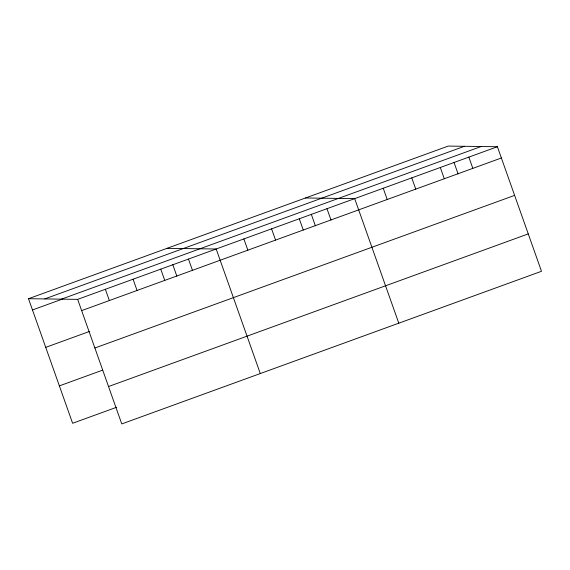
<?xml version="1.0" encoding="UTF-8"?>
<svg xmlns="http://www.w3.org/2000/svg" width="570" height="570" viewBox="0 0 570 570"><rect width="100%" height="100%" fill="white"/><g stroke="black" fill="none" stroke-linecap="round" stroke-linejoin="round"><path stroke-width="0.85" d="M28.5 298.709L448.227 146.077L497.389 146.732L541.5 271.291L121.773 423.923L77.663 299.364L28.5 298.709L72.611 423.268L116.608 407.272M44.724 298.929L464.45 146.291M61.439 299.15L481.166 146.511M32.483 309.966L62.629 299.001M77.663 299.364L497.389 146.732M81.653 310.614L501.379 157.983M45.728 347.358L89.725 331.355M94.891 348.006L514.617 195.375M59.365 385.883L102.55 370.179M108.535 386.531L528.262 233.899M305.52 197.975L354.683 198.624L398.793 323.183M167.01 248.342L216.172 248.997L260.283 373.549M468.846 157.106L472.836 168.364M453.976 162.315L458.095 173.95M440.311 167.487L444.294 178.745M411.768 177.868L415.751 189.119M383.225 188.243L387.208 199.5M326.981 208.698L330.971 219.956M311.27 214.213L315.388 225.848M299.279 218.773L303.269 230.023M271.577 228.848L275.567 240.098M243.874 238.923L247.864 250.173M188.47 259.065L192.46 270.322M172.76 264.58L176.878 276.215M160.768 269.14L164.758 280.397M133.066 279.214L137.057 290.472M105.365 289.289L109.355 300.54"/></g></svg>
